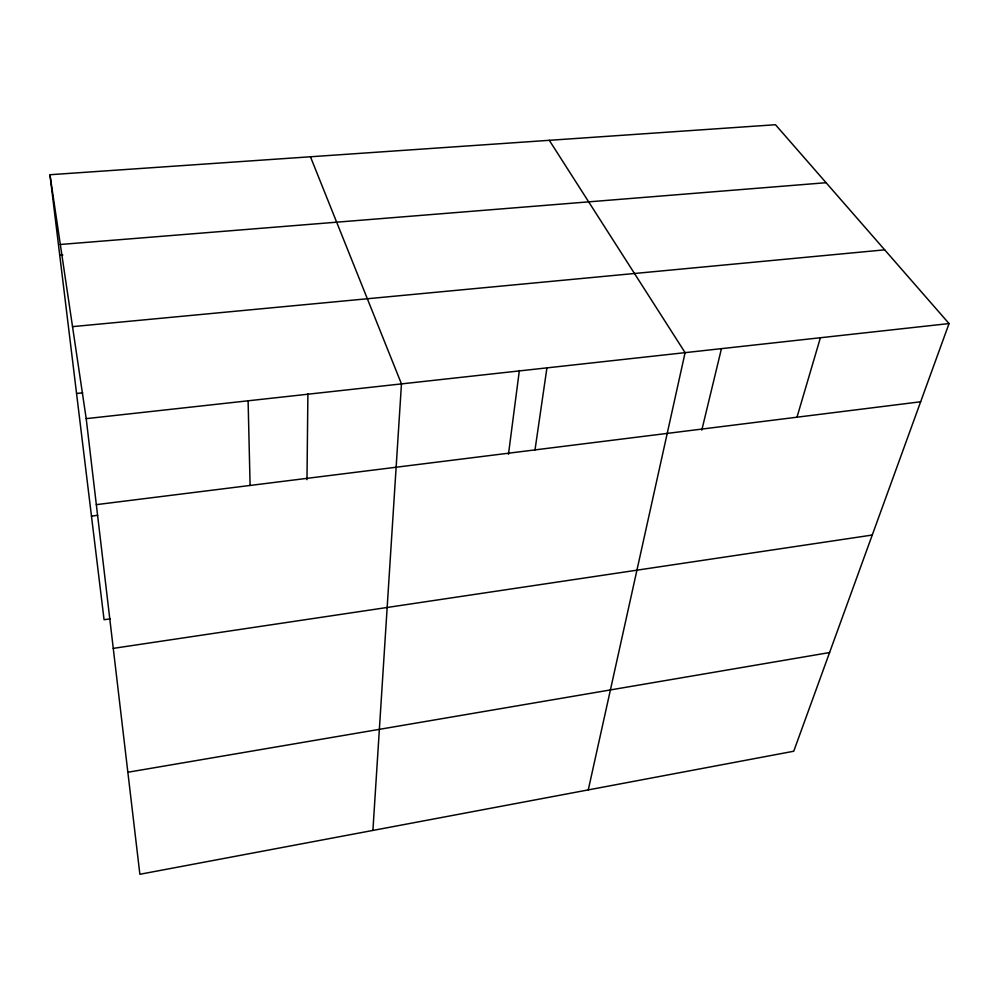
<?xml version="1.0" encoding="UTF-8"?>
<svg xmlns="http://www.w3.org/2000/svg" width="999" height="999" viewBox="0 0 999 999"><rect width="100%" height="100%" fill="white"/><g stroke="black" fill="none" stroke-linecap="round" stroke-linejoin="round"><path stroke-width="1.5" d="M306.98 479.695L307.904 393.781M372.902 830.431L401.461 383.903L310.452 156.768M508.466 454.283L519.355 370.517M535.002 449.9L546.928 367.869M588.274 789.897L685.102 352.647L549.3 140.31M701.798 430.119L721.403 348.876M796.99 417.207L820.404 337.737M949.05 323.564L793.743 751.236L139.872 874.275L86.201 418.643L49.95 174.725L775.474 124.725L949.05 323.564L86.201 418.643M127.86 772.252L829.582 652.547M113.262 648.376L872.252 535.039M110.202 618.843L104.071 619.73L49.95 174.725M91.471 516.108L97.652 515.322M96.329 504.645L920.653 401.773M76.561 393.469L82.692 392.819M72.527 326.636L884.689 249.837M59.753 255.332L62.825 255.07M60.315 244.48L826.098 182.705M248.102 400.799L250.1 485.464"/></g></svg>
